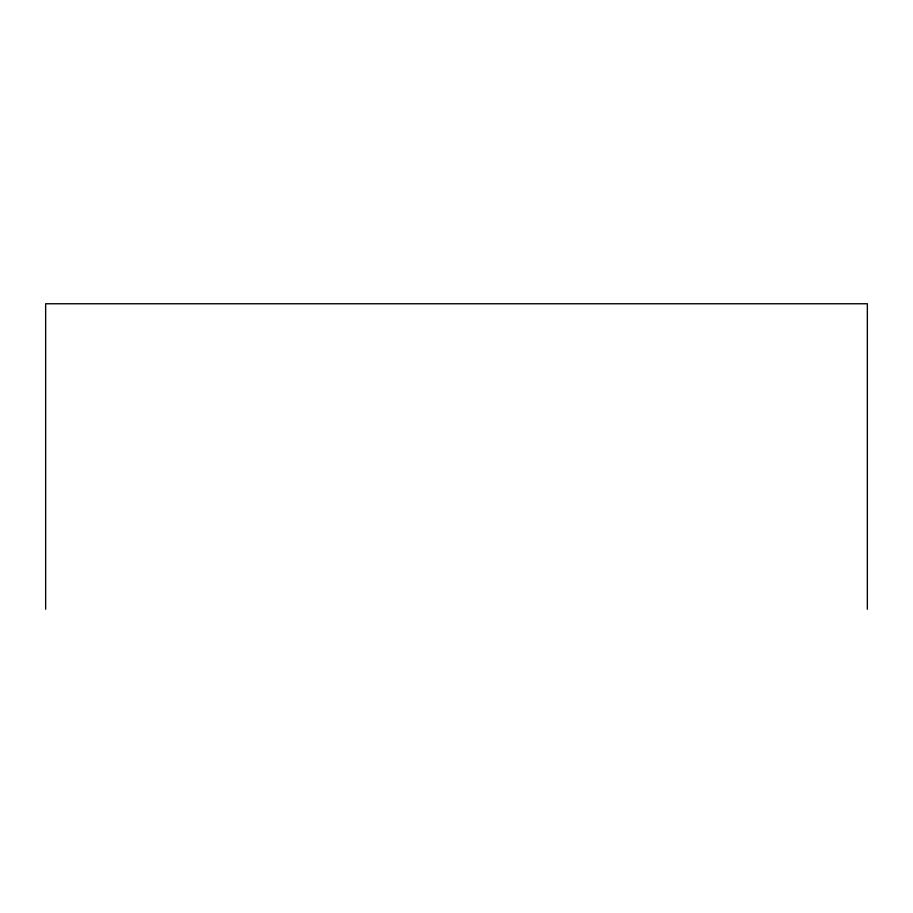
<?xml version="1.0" encoding="UTF-8"?>
<svg xmlns="http://www.w3.org/2000/svg" width="913" height="913" viewBox="0 0 913 913"><rect width="100%" height="100%" fill="white"/><g stroke="black" fill="none" stroke-linecap="round" stroke-linejoin="round"><path stroke-width="1.37" d="M867.35 609.245L867.35 303.755L45.65 303.755L45.65 609.245"/></g></svg>
